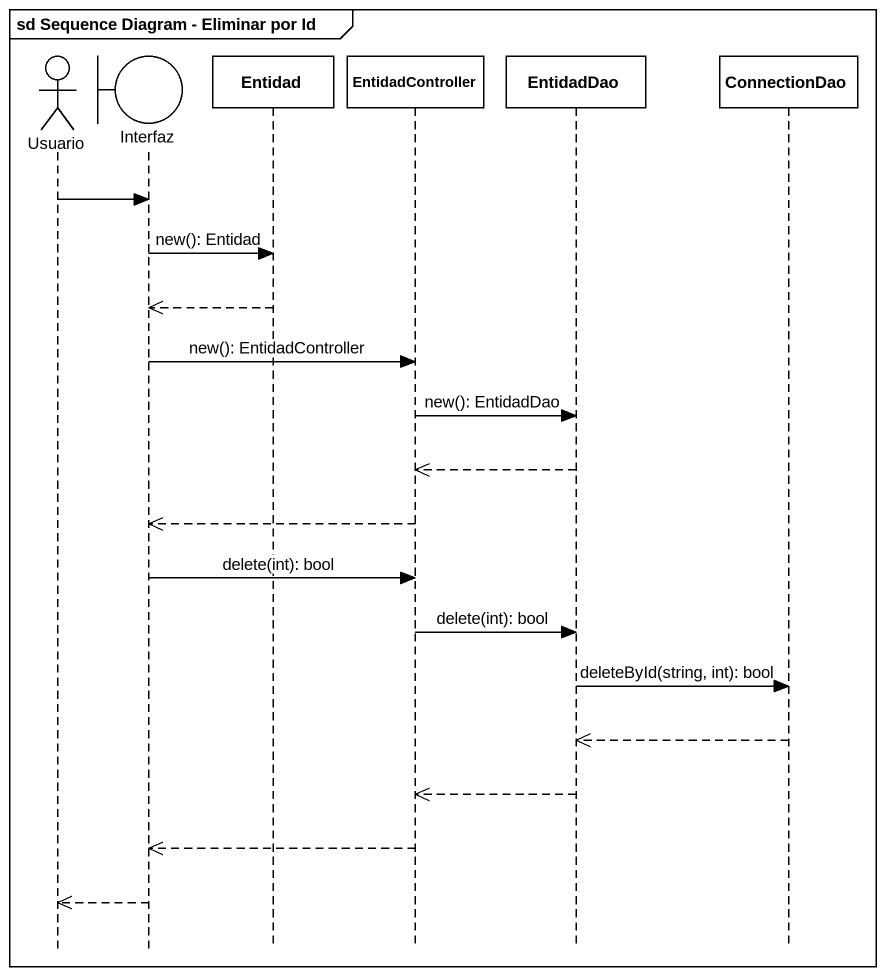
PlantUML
@startuml
mainframe sd Sequence Diagram - Eliminar por Id
hide footbox
actor Usuario
boundary Interfaz
participant Entidad
participant EntidadController
participant EntidadDao
participant ConnectionDao

Usuario -> Interfaz
Interfaz -> Entidad : new(): Entidad
Entidad -->> Interfaz
Interfaz -> EntidadController : new(): EntidadController
EntidadController -> EntidadDao : new(): EntidadDao
EntidadDao -->> EntidadController
EntidadController -->> Interfaz
Interfaz -> EntidadController : delete(int): bool
EntidadController -> EntidadDao : delete(int): bool
EntidadDao -> ConnectionDao : deleteById(string, int): bool
ConnectionDao -->> EntidadDao
EntidadDao -->> EntidadController
EntidadController -->> Interfaz
Interfaz -->> Usuario
@enduml
